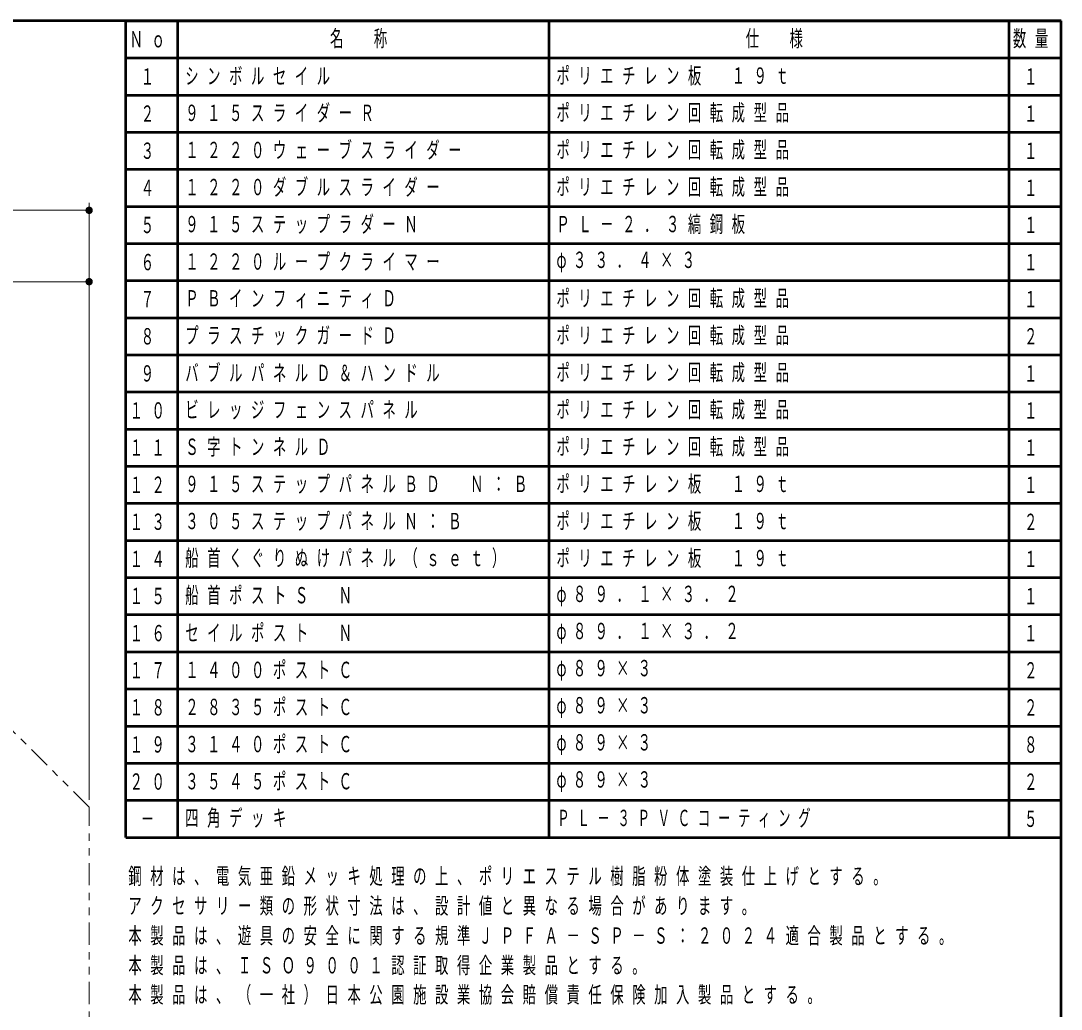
# Model space of a CAD drawing. Units: millimetres on the paper, scale 1:60. Extents: x -385 to 0, y -594 to 267.
# Drawn here: x -140.2 to 0, y 133.9 to 267 of the extents above; entities that cross this region are included whole.
import ezdxf
from ezdxf.enums import TextEntityAlignment as Align

# ---------------------------------------------------------------- set-up
doc = ezdxf.new("R2010")
doc.units = ezdxf.units.MM
doc.linetypes.add('USER3', pattern=[8, 3, -1, 1, -1, 1, -1])
doc.layers.add('LY_1', color=7, linetype='Continuous', lineweight=13)
doc.layers.add('LY_2', color=7, linetype='Continuous', lineweight=13)
doc.styles.add('ＭＳ ゴシック', font='')
doc.styles.get('ＭＳ ゴシック').set_extended_font_data('MS Gothic')

# ---------------------------------------------------------------- blocks, each defined once
blk = doc.blocks.new('filled_dot')
at = {"color": 0, "linetype": 'Continuous', "lineweight": -2, "const_width": 1.25}
blk.add_lwpolyline([(-0.625, 0, 1), (0.625, 0, 1)], format="xyb", close=True, dxfattribs=at)

msp = doc.modelspace()

# ---------------------------------------------------------------- linework, layer by layer
at = {"layer": 'LY_1', "color": 140, "lineweight": 50}
for p, q in [((-126, 157), (-126, 267)), ((-126, 267), (0, 267)), ((-119, 157), (-119, 267)), ((-69, 157), (-69, 267)), ((-7, 157), (-7, 267)), ((0, 157), (0, 267)), ((-126, 262), (0, 262)), ((-126, 257), (0, 257)), ((-126, 252), (0, 252)), ((-126, 247), (0, 247)), ((-126, 242), (0, 242)), ((-126, 237), (0, 237)), ((-126, 232), (0, 232)), ((-126, 227), (0, 227)), ((-126, 222), (0, 222)), ((-126, 217), (0, 217)), ((-126, 212), (0, 212)), ((-126, 207), (0, 207)), ((-126, 202), (0, 202)), ((-126, 197), (0, 197)), ((-126, 192), (0, 192)), ((-126, 187), (0, 187)), ((-126, 182), (0, 182)), ((-126, 177), (0, 177)), ((-126, 172), (0, 172)), ((-126, 167), (0, 167)), ((-126, 162), (0, 162)), ((-126, 157), (0, 157))]:
    msp.add_line(p, q, dxfattribs=at)
at = {"layer": 'LY_1'}
for p, q in [((-130.952, 162.068), (-130.952, 242.471)), ((-358.936, 241.471), (-130.952, 241.471)), ((-164.285, 231.856), (-130.952, 231.856))]:
    msp.add_line(p, q, dxfattribs=at)
at = {"layer": 'LY_1', "linetype": 'USER3'}
msp.add_lwpolyline([(-252.084, 224.228), (-279.401, 224.228), (-307.724, 195.905), (-315.589, 195.905), (-332.744, 178.75), (-341.067, 178.75), (-358.936, 160.881), (-358.936, 135.611), (-341.067, 117.742), (-334.428, 117.742), (-277.865, 61.179), (-243.079, 61.179), (-225.79, 78.468), (-190.656, 78.468), (-167.999, 101.125), (-148.366, 101.125), (-130.952, 118.539), (-130.952, 161.068), (-148.366, 178.482), (-182.426, 178.482), (-196.792, 192.847), (-220.703, 192.847)], close=True, dxfattribs=at)
at = {"layer": 'LY_2', "lineweight": 50}
for p, q in [((0, 267), (-385, 267)), ((0, 0), (0, 267))]:
    msp.add_line(p, q, dxfattribs=at)

# ---------------------------------------------------------------- block references
at = {"layer": 'LY_1', "xscale": 0.4, "yscale": 0.4, "rotation": 180}
for p in [(-130.952, 241.471), (-130.952, 231.856)]:
    msp.add_blockref('filled_dot', p, dxfattribs=at)

# ---------------------------------------------------------------- texts
at = {"layer": 'LY_1', "style": 'ＭＳ ゴシック', "width": 0.6}
for s, p in [('１', (-124, 259.5)), ('１', (-5, 259.5)), ('２', (-124, 254.5)), ('１', (-5, 254.5)), ('３', (-124, 249.5)), ('１', (-5, 249.5)), ('４', (-124, 244.5)), ('１', (-5, 244.5)), ('５', (-124, 239.5)), ('１', (-5, 239.5)), ('６', (-124, 234.5)), ('１', (-5, 234.5)), ('７', (-124, 229.5)), ('１', (-5, 229.5)), ('８', (-124, 224.5)), ('２', (-5, 224.5)), ('９', (-124, 219.5)), ('１', (-5, 219.5)), ('１', (-5, 214.5)), ('１', (-5, 209.5)), ('１', (-5, 204.5)), ('２', (-5, 199.5)), ('１', (-5, 194.5)), ('１', (-5, 189.5)), ('１', (-5, 184.5)), ('２', (-5, 179.5)), ('２', (-5, 174.5)), ('８', (-5, 169.5)), ('２', (-5, 164.5)), ('５', (-5, 159.5)), ('－', (-124, 159.5))]:
    msp.add_text(s, height=2.199, dxfattribs=at).set_placement(p, align=Align.MIDDLE_LEFT)
at = {"layer": 'LY_1', "char_height": 2.199, "style": 'ＭＳ ゴシック'}
for s, insert, attachment_point in [('\\T1.64;\\W0.6;Ｎｏ', (-125.5, 264.5), 4), ('\\T1.64;\\W0.6;名\u3000称', (-98.5, 264.5), 4), ('\\T1.64;\\W0.6;仕\u3000様', (-42.5, 264.5), 4), ('\\T1.64;\\W0.6;数量', (-6.5, 264.5), 4), ('\\T1.64;\\W0.6;シンボルセイル', (-118, 259.5), 4), ('\\T1.64;\\W0.6;ポリエチレン板\u3000１９ｔ', (-68, 259.5), 4), ('\\T1.64;\\W0.6;９１５スライダーＲ', (-118, 254.5), 4), ('\\T1.64;\\W0.6;ポリエチレン回転成型品', (-68, 254.5), 4), ('\\T1.64;\\W0.6;１２２０ウェーブスライダー', (-118, 249.5), 4), ('\\T1.64;\\W0.6;ポリエチレン回転成型品', (-68, 249.5), 4), ('\\T1.64;\\W0.6;１２２０ダブルスライダー', (-118, 244.5), 4), ('\\T1.64;\\W0.6;ポリエチレン回転成型品', (-68, 244.5), 4), ('\\T1.64;\\W0.6;９１５ステップラダーＮ', (-118, 239.5), 4), ('\\T1.64;\\W0.6;ＰＬ－２．３縞鋼板', (-68, 239.5), 4), ('\\T1.64;\\W0.6;１２２０ループクライマー', (-118, 234.5), 4), ('\\T1.63;\\W0.6;φ３３．４×３', (-68, 234.5), 4), ('\\T1.64;\\W0.6;ＰＢインフィニティＤ', (-118, 229.5), 4), ('\\T1.64;\\W0.6;ポリエチレン回転成型品', (-68, 229.5), 4), ('\\T1.64;\\W0.6;プラスチックガードＤ', (-118, 224.5), 4), ('\\T1.64;\\W0.6;ポリエチレン回転成型品', (-68, 224.5), 4), ('\\T1.64;\\W0.6;バブルパネルＤ＆ハンドル', (-118, 219.5), 4), ('\\T1.64;\\W0.6;ポリエチレン回転成型品', (-68, 219.5), 4), ('\\T1.64;\\W0.6;ビレッジフェンスパネル', (-118, 214.5), 4), ('\\T1.64;\\W0.6;ポリエチレン回転成型品', (-68, 214.5), 4), ('\\T1.64;\\W0.6;１０', (-125.5, 214.5), 4), ('\\T1.64;\\W0.6;１１', (-125.5, 209.5), 4), ('\\T1.64;\\W0.6;Ｓ字トンネルＤ', (-118, 209.5), 4), ('\\T1.64;\\W0.6;ポリエチレン回転成型品', (-68, 209.5), 4), ('\\T1.64;\\W0.6;ポリエチレン板\u3000１９ｔ', (-68, 204.5), 4), ('\\T1.64;\\W0.6;１２', (-125.5, 204.5), 4), ('\\T1.64;\\W0.6;９１５ステップパネルＢＤ\u3000Ｎ：Ｂ', (-118, 204.5), 4), ('\\T1.64;\\W0.6;１３', (-125.5, 199.5), 4), ('\\T1.64;\\W0.6;３０５ステップパネルＮ：Ｂ', (-118, 199.5), 4), ('\\T1.64;\\W0.6;ポリエチレン板\u3000１９ｔ', (-68, 199.5), 4), ('\\T1.64;\\W0.6;１４', (-125.5, 194.5), 4), ('\\T1.64;\\W0.6;船首くぐりぬけパネル（ｓｅｔ）', (-118, 194.5), 4), ('\\T1.64;\\W0.6;ポリエチレン板\u3000１９ｔ', (-68, 194.5), 4), ('\\T1.64;\\W0.6;１５', (-125.5, 189.5), 4), ('\\T1.64;\\W0.6;船首ポストＳ\u3000Ｎ', (-118, 189.5), 4), ('\\T1.63;\\W0.6;φ８９．１×３．２', (-68, 189.5), 4), ('\\T1.64;\\W0.6;１６', (-125.5, 184.5), 4), ('\\T1.64;\\W0.6;セイルポスト\u3000Ｎ', (-118, 184.5), 4), ('\\T1.63;\\W0.6;φ８９．１×３．２', (-68, 184.5), 4), ('\\T1.64;\\W0.6;１４００ポストＣ', (-118, 179.5), 4), ('\\T1.62;\\W0.6;φ８９×３', (-68, 179.5), 4), ('\\T1.64;\\W0.6;１７', (-125.5, 179.5), 4), ('\\T1.64;\\W0.6;１８', (-125.5, 174.5), 4), ('\\T1.64;\\W0.6;２８３５ポストＣ', (-118, 174.5), 4), ('\\T1.62;\\W0.6;φ８９×３', (-68, 174.5), 4), ('\\T1.64;\\W0.6;３１４０ポストＣ', (-118, 169.5), 4), ('\\T1.64;\\W0.6;１９', (-125.5, 169.5), 4), ('\\T1.62;\\W0.6;φ８９×３', (-68, 169.5), 4), ('\\T1.64;\\W0.6;２０', (-125.5, 164.5), 4), ('\\T1.64;\\W0.6;３５４５ポストＣ', (-118, 164.5), 4), ('\\T1.62;\\W0.6;φ８９×３', (-68, 164.5), 4), ('\\T1.64;\\W0.6;四角デッキ', (-118, 159.5), 4), ('\\T1.64;\\W0.55;ＰＬ－３ＰＶＣコーティング', (-67.885, 159.5), 4), ('\\T1.64;\\W0.6;鋼材は、電気亜鉛メッキ処理の上、ポリエステル樹脂粉体塗装仕上げとする。', (-125.672, 150.424), 7), ('\\T1.64;\\W0.6;アクセサリー類の形状寸法は、設計値と異なる場合があります。', (-125.672, 146.424), 7), ('\\T1.64;\\W0.6;本製品は、遊具の安全に関する規準ＪＰＦＡ－ＳＰ－Ｓ：２０２４適合製品とする。', (-125.672, 142.424), 7), ('\\T1.64;\\W0.6;本製品は、ＩＳＯ９００１認証取得企業製品とする。', (-125.672, 138.424), 7), ('\\T1.64;\\W0.6;本製品は、（一社）日本公園施設業協会賠償責任保険加入製品とする。', (-125.672, 134.424), 7)]:
    msp.add_mtext(s, dxfattribs=dict(at, insert=insert, attachment_point=attachment_point))

doc.saveas('drawing.dxf')
